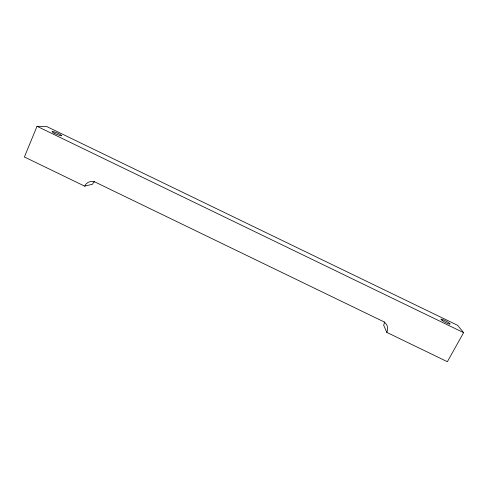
<?xml version="1.0" encoding="UTF-8"?>
<svg xmlns="http://www.w3.org/2000/svg" width="488" height="488" viewBox="0 0 488 488"><rect width="100%" height="100%" fill="white"/><g stroke="black" fill="none" stroke-linecap="round" stroke-linejoin="round"><path stroke-width="0.73" d="M384.526 321.793A8.192 7.851 -4.9 0 1 383.623 325.093L386.795 332.389L447.368 361.706L463.6 332.657L457.567 325.289L46.702 126.532L37.027 126.294L24.4 156.984L84.674 186.16L92.537 184.214A8.174 7.826 58.1 0 1 94.55 181.463M37.027 126.294L463.6 332.657M386.795 332.389A8.509 8.137 -4.5 0 0 383.117 321.446L95.496 182.25A8.485 8.113 57.7 0 0 84.674 186.16M54.07 133.09A5.203 0.714 23.3 0 0 61.616 135.713A5.203 0.714 23.3 0 0 54.87 132.083A5.203 0.714 23.3 0 0 54.07 133.09M442.183 320.457A5.222 0.72 28.2 0 0 449.96 324.209A5.222 0.72 28.2 0 0 444.495 320.317A5.222 0.72 28.2 0 0 442.183 320.457"/></g></svg>
